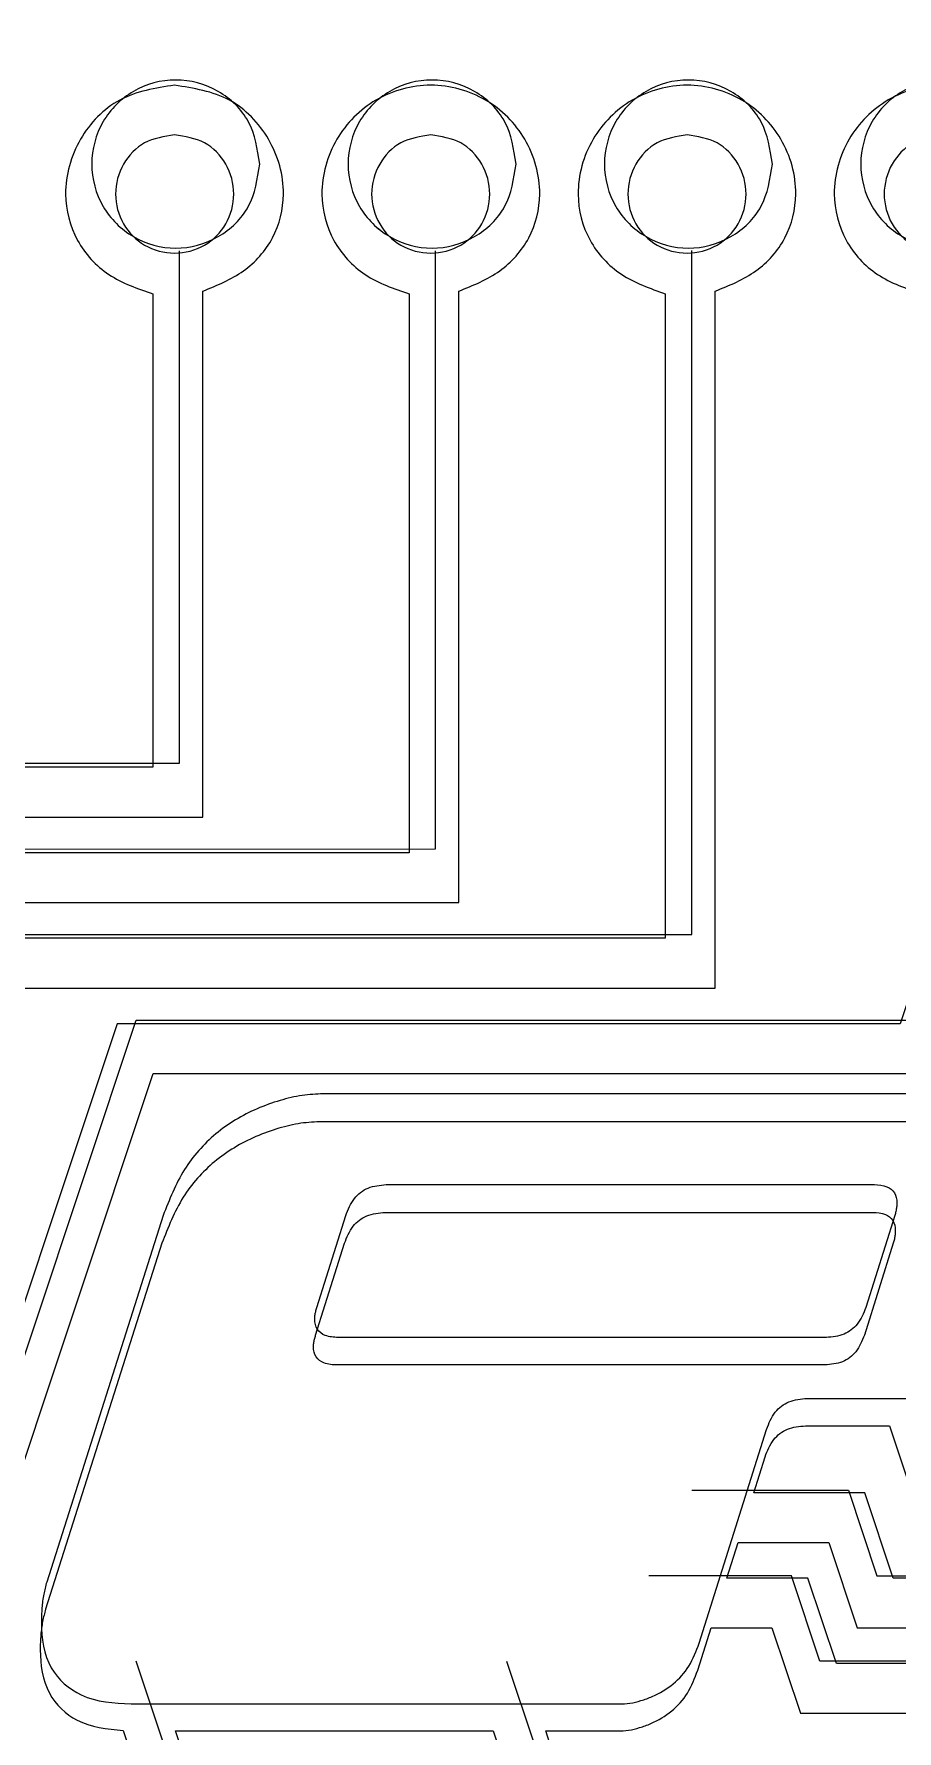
# Model space of a CAD drawing. Extents: x 1 to 406, y -9689 to -9382.
# Drawn here: x 126.82 to 136.03, y -9429.27 to -9411.17 of the extents above; entities that cross this region are included whole.
import ezdxf

# ---------------------------------------------------------------- set-up
doc = ezdxf.new("R2010")
doc.units = 0
doc.layers.get('0').update_dxf_attribs({"linetype": 'CONTINUOUS'})

msp = doc.modelspace()

# ---------------------------------------------------------------- linework, layer by layer
at = {"color": 7}
for points in [[(128.319533, -9411.716974), (128.319533, -9411.716357)], [(128.367355, -9413.48214), (128.367355, -9418.952063), (124.265058, -9418.952131), (123.656781, -9420.775347), (115.451795, -9420.775461), (114.995962, -9419.409404), (111.50155, -9419.408037), (110.741677, -9421.686753), (104.968102, -9421.687209), (104.512269, -9423.054706)], [(111.50155, -9428.068782), (113.173088, -9428.068782), (115.300003, -9421.687126), (124.297732, -9421.658637), (124.872486, -9419.863778), (131.10235, -9419.861955), (131.10235, -9413.482081)], [(124.872486, -9422.591667), (125.176527, -9421.689647), (125.480111, -9420.775461), (133.837345, -9420.772726), (133.837345, -9413.481484)], [(128.089229, -9413.942235), (128.089229, -9418.989646), (124.063116, -9418.989646), (123.454799, -9420.810381), (115.638904, -9420.810381), (115.183118, -9419.445432), (111.307126, -9419.445432), (110.548086, -9421.721952), (104.776599, -9421.721952), (104.422098, -9422.78666)], [(110.852513, -9422.771603), (104.986977, -9422.771603), (105.159403, -9422.253115), (110.930921, -9422.253115), (111.689961, -9419.979005), (114.800283, -9419.979005), (115.256069, -9421.34154), (123.837634, -9421.34154), (124.445951, -9419.521411), (128.620376, -9419.521411), (128.620376, -9413.913309)], [(111.799663, -9428.626887), (113.359948, -9428.626887), (115.486348, -9422.253115), (124.4821, -9422.225982), (125.056657, -9420.434788), (131.354466, -9420.434788), (131.354466, -9413.913306)], [(130.823921, -9413.942846), (130.823921, -9419.901832), (124.668997, -9419.901832), (124.092632, -9421.694832), (115.103513, -9421.721965), (112.977113, -9428.092727), (112.081819, -9428.092727)], [(133.55565, -9413.940439), (133.55565, -9420.815215), (125.277339, -9420.815215), (124.91259, -9421.909467), (124.622599, -9422.771603), (117.524752, -9422.771603)], [(136.290369, -9413.941056), (136.290369, -9420.437822), (149.121116, -9420.437822), (149.899451, -9422.769809), (145.933626, -9422.769809), (145.933626, -9420.820657), (136.365126, -9420.820657), (136.060063, -9421.727407), (127.708805, -9421.727407), (126.036382, -9426.733822), (124.445951, -9426.733822), (124.206603, -9426.015176), (124.96263, -9426.015176)], [(125.338232, -9422.77222), (125.338232, -9422.771603), (125.18329, -9422.771603), (125.418415, -9422.077673), (125.660177, -9421.346365), (134.08921, -9421.346365), (134.08921, -9413.913309)], [(123.809029, -9425.333586), (124.264862, -9426.701084), (126.239984, -9426.701084), (127.911522, -9421.687646), (136.2683, -9421.686734), (136.574187, -9420.777631), (145.689097, -9420.777472), (145.690464, -9423.054401)], [(122.684301, -9426.012164), (123.644708, -9426.012164), (124.063116, -9427.263768), (126.421026, -9427.263768), (128.09164, -9422.257955), (136.442901, -9422.257955), (136.747964, -9421.352468)], [(135.052631, -9426.014028), (135.94853, -9426.014028), (136.363317, -9427.258999), (138.867128, -9427.258999), (140.690274, -9422.252584)], [(137.724196, -9422.473434), (129.906668, -9422.473434)], [(137.724196, -9422.473434), (129.906668, -9422.473434)], [(137.724196, -9422.473434), (129.906668, -9422.473434)], [(137.706563, -9422.771072), (137.706563, -9422.770454), (129.893684, -9422.770454)], [(130.579021, -9423.442078), (135.786908, -9423.442078)], [(130.579021, -9423.442078), (135.786908, -9423.442078)], [(130.579021, -9423.442078), (135.786908, -9423.442078)], [(128.197296, -9423.772557), (126.955152, -9427.681321)], [(128.197296, -9423.772557), (126.955152, -9427.681321)], [(128.197296, -9423.772557), (126.955152, -9427.681321)], [(129.838293, -9424.752597), (130.14598, -9423.772557)], [(129.838293, -9424.752597), (130.14598, -9423.772557)], [(129.838293, -9424.752597), (130.14598, -9423.772557)], [(130.565305, -9423.73811), (135.770675, -9423.73811)], [(136.003428, -9423.772557), (135.695741, -9424.752597), (135.695741, -9424.752597)], [(136.003428, -9423.772557), (135.695741, -9424.752597), (135.695741, -9424.752597)], [(136.003428, -9423.772557), (135.695741, -9424.752597), (135.695741, -9424.752597)], [(128.185087, -9424.067275), (126.943733, -9427.970369)], [(129.824938, -9425.04699), (130.132414, -9424.067892)], [(140.895259, -9424.067892), (139.769658, -9427.637013), (135.987115, -9427.637013), (135.683858, -9426.727852), (134.499175, -9426.727852), (134.620357, -9426.344412)], [(135.987103, -9424.067892), (135.679626, -9425.04699)], [(135.274096, -9425.071679), (130.066209, -9425.071679)], [(135.274096, -9425.071679), (130.066209, -9425.071679)], [(135.274096, -9425.071679), (130.066209, -9425.071679)], [(135.258206, -9425.365317), (130.052837, -9425.365317)], [(135.068972, -9425.721241), (137.348134, -9425.721241)], [(135.068972, -9425.721241), (137.348134, -9425.721241)], [(135.068972, -9425.721241), (137.348134, -9425.721241)], [(133.917994, -9428.330882), (134.635931, -9426.051719)], [(133.917994, -9428.330882), (134.635931, -9426.051719)], [(133.917994, -9428.330882), (134.635931, -9426.051719)], [(133.837345, -9426.701285), (135.508883, -9426.701285), (135.812468, -9427.61295), (140.219001, -9427.61295)], [(139.763169, -9428.524615), (135.204843, -9428.524615), (134.900803, -9427.61295), (133.381513, -9427.61295)], [(134.044597, -9428.168175), (134.692706, -9428.168175), (134.998371, -9429.079746), (139.314474, -9429.079746), (138.620545, -9431.280905), (138.11291, -9431.280905), (137.507004, -9429.460171), (132.343235, -9429.460171), (132.279329, -9429.268452), (133.048617, -9429.268452)], [(133.902314, -9428.619741), (134.044597, -9428.168175)], [(154.653851, -9434.450292), (154.198018, -9433.082795), (148.87982, -9433.082863), (147.968155, -9430.34691), (141.586499, -9430.347822), (140.978874, -9432.171152), (137.332214, -9432.171152), (136.722765, -9430.347822), (128.519147, -9430.347799), (127.911376, -9428.524082)], [(131.861767, -9428.524469), (132.165807, -9429.436134), (137.332214, -9429.436134), (137.939838, -9431.259464), (138.851504, -9431.259464)], [(127.855421, -9428.980444), (133.063308, -9428.980444)], [(127.855421, -9428.980444), (133.063308, -9428.980444)], [(127.855421, -9428.980444), (133.063308, -9428.980444)], [(127.769695, -9429.26297), (128.314711, -9430.896808), (136.513438, -9430.896808), (137.124169, -9432.715733), (141.150282, -9432.715733), (141.758599, -9430.894999), (147.753759, -9430.894999), (148.66533, -9433.626703), (153.979219, -9433.626703), (154.154059, -9434.148808), (148.752748, -9434.148808)], [(141.533117, -9429.26785), (141.590995, -9429.26785), (141.83155, -9429.988907), (148.360267, -9429.988907), (149.271838, -9432.720611), (154.587539, -9432.720611), (155.064426, -9434.149466), (154.714145, -9434.149466), (154.362057, -9433.096815), (149.048168, -9433.096815), (148.136594, -9430.364509), (141.376366, -9430.364509), (140.767444, -9432.185244), (137.507004, -9432.185244), (136.896276, -9430.364509), (128.697546, -9430.364509), (128.330988, -9429.268452), (131.720447, -9429.268452), (131.961002, -9429.988305), (137.124169, -9429.988305), (137.730075, -9431.809039), (138.576536, -9431.809039)]]:
    msp.add_lwpolyline(points, dxfattribs=at)
for points in [[(128.319533, -9412.246988)], [(131.053647, -9412.246988)], [(133.788367, -9412.246988)], [(129.228928, -9412.557922)], [(131.963924, -9412.557922)], [(134.698919, -9412.557922)], [(130.56529, -9423.73811)], [(134.331571, -9427.259012), (135.301023, -9427.259012), (135.604277, -9428.168175), (139.602054, -9428.168175), (139.482079, -9428.548599), (135.381206, -9428.548599), (135.075541, -9427.637025), (134.212201, -9427.637025)]]:
    msp.add_lwpolyline(points, close=True, dxfattribs=at)
at = {"color": 1}
for points in [[(129.228927, -9412.557919)], [(131.963922, -9412.557919)], [(134.698918, -9412.557919)]]:
    msp.add_lwpolyline(points, close=True, dxfattribs=at)
at = {"color": 5}
for points in [[(129.228927, -9412.557919)], [(131.963922, -9412.557919)], [(134.698918, -9412.557919)]]:
    msp.add_lwpolyline(points, close=True, dxfattribs=at)
at = {"color": 1}
for points in [[(128.367353, -9413.482138), (128.367353, -9418.95206), (124.265056, -9418.952129), (123.65678, -9420.775345), (115.451794, -9420.775459), (114.995961, -9419.409402), (111.501549, -9419.408034), (110.741676, -9421.68675), (104.968101, -9421.687206), (104.512268, -9423.054704)], [(111.501549, -9428.06878), (113.173087, -9428.06878), (115.300001, -9421.687124), (124.29773, -9421.658635), (124.872485, -9419.863776), (131.102349, -9419.861952), (131.102349, -9413.482079)], [(124.872485, -9422.591665), (125.176525, -9421.689645), (125.48011, -9420.775459), (133.837344, -9420.772724), (133.837344, -9413.481482)], [(123.809028, -9425.333584), (124.26486, -9426.701082), (126.239983, -9426.701082), (127.911521, -9421.687644), (136.268299, -9421.686732), (136.574185, -9420.777629), (145.689095, -9420.777469), (145.690463, -9423.054399)], [(137.724196, -9422.473434), (129.906668, -9422.473434)], [(130.579021, -9423.442078), (135.786908, -9423.442078)], [(128.197296, -9423.772557), (126.955152, -9427.681321)], [(129.838293, -9424.752597), (130.14598, -9423.772557)], [(136.003428, -9423.772557), (135.695741, -9424.752597), (135.695741, -9424.752597)], [(135.274096, -9425.071679), (130.066209, -9425.071679)], [(135.068972, -9425.721241), (137.348134, -9425.721241)], [(133.917994, -9428.330882), (134.635931, -9426.051719)], [(133.837344, -9426.701282), (135.508882, -9426.701282), (135.812466, -9427.612947), (140.219, -9427.612947)], [(139.763167, -9428.524613), (135.204842, -9428.524613), (134.900801, -9427.612947), (133.381511, -9427.612947)], [(154.653849, -9434.45029), (154.198017, -9433.082792), (148.879818, -9433.082861), (147.968153, -9430.346908), (141.586498, -9430.34782), (140.978873, -9432.17115), (137.332212, -9432.17115), (136.722764, -9430.34782), (128.519146, -9430.347797), (127.911375, -9428.524079)], [(131.861766, -9428.524467), (132.165806, -9429.436132), (137.332212, -9429.436132), (137.939837, -9431.259462), (138.851502, -9431.259462)], [(127.855421, -9428.980444), (133.063308, -9428.980444)]]:
    msp.add_lwpolyline(points, dxfattribs=at)
at = {"color": 5}
for points in [[(128.367353, -9413.482138), (128.367353, -9418.95206), (124.265056, -9418.952129), (123.65678, -9420.775345), (115.451794, -9420.775459), (114.995961, -9419.409402), (111.501549, -9419.408034), (110.741676, -9421.68675), (104.968101, -9421.687206), (104.512268, -9423.054704)], [(111.501549, -9428.06878), (113.173087, -9428.06878), (115.300001, -9421.687124), (124.29773, -9421.658635), (124.872485, -9419.863776), (131.102349, -9419.861952), (131.102349, -9413.482079)], [(124.872485, -9422.591665), (125.176525, -9421.689645), (125.48011, -9420.775459), (133.837344, -9420.772724), (133.837344, -9413.481482)], [(123.809028, -9425.333584), (124.26486, -9426.701082), (126.239983, -9426.701082), (127.911521, -9421.687644), (136.268299, -9421.686732), (136.574185, -9420.777629), (145.689095, -9420.777469), (145.690463, -9423.054399)], [(133.837344, -9426.701282), (135.508882, -9426.701282), (135.812466, -9427.612947), (140.219, -9427.612947)], [(139.763167, -9428.524613), (135.204842, -9428.524613), (134.900801, -9427.612947), (133.381511, -9427.612947)], [(154.653849, -9434.45029), (154.198017, -9433.082792), (148.879818, -9433.082861), (147.968153, -9430.346908), (141.586498, -9430.34782), (140.978873, -9432.17115), (137.332212, -9432.17115), (136.722764, -9430.34782), (128.519146, -9430.347797), (127.911375, -9428.524079)], [(131.861766, -9428.524467), (132.165806, -9429.436132), (137.332212, -9429.436132), (137.939837, -9431.259462), (138.851502, -9431.259462)]]:
    msp.add_lwpolyline(points, dxfattribs=at)
at = {"color": 7}
for points, knots in [([(174.678519, -9433.072518), (174.069414, -9439.032811), (172.85992, -9450.868098), (163.476223, -9466.508611), (149.736904, -9478.136922), (132.723344, -9484.30419), (114.670038, -9484.30419), (97.680307, -9478.136922), (83.845844, -9466.508611), (74.815656, -9450.868098), (71.662767, -9433.072518), (74.815656, -9415.276938), (83.845844, -9399.636425), (97.680307, -9388.008114), (114.670038, -9381.840845), (132.723344, -9381.840845), (149.736904, -9388.008114), (163.476223, -9399.636425), (172.85992, -9415.276938), (174.069414, -9427.112224), (174.678519, -9433.072518)], [0, 0, 0, 0, 17.790147, 35.32569, 53.115837, 70.905984, 88.441526, 106.231673, 124.021821, 141.557363, 159.34751, 177.137657, 194.6732, 212.463347, 230.253494, 247.789036, 265.579184, 283.369331, 300.904873, 318.69502, 318.69502, 318.69502, 318.69502]), ([(164.714158, -9437.122752), (164.223994, -9441.919167), (163.250681, -9451.443353), (155.699357, -9464.029712), (144.642942, -9473.387339), (130.951654, -9478.350313), (116.423654, -9478.350313), (102.751541, -9473.387339), (91.618562, -9464.029712), (84.351717, -9451.443353), (81.814499, -9437.122752), (84.351717, -9422.802151), (91.618562, -9410.215792), (102.751541, -9400.858165), (116.423654, -9395.895191), (130.951654, -9395.895191), (144.642942, -9400.858165), (155.699357, -9410.215792), (163.250681, -9422.802151), (164.223994, -9432.326337), (164.714158, -9437.122752)], [0, 0, 0, 0, 14.316229, 28.427571, 42.743801, 57.06003, 71.171372, 85.487601, 99.803831, 113.915172, 128.231402, 142.547631, 156.658973, 170.975202, 185.291432, 199.402773, 213.719003, 228.035232, 242.146574, 256.462803, 256.462803, 256.462803, 256.462803]), ([(128.319533, -9411.716357), (128.115128, -9411.748729), (127.711617, -9411.812634), (127.268928, -9412.274449), (127.107116, -9412.845001), (127.243885, -9413.387098), (127.603816, -9413.775871), (127.925359, -9413.886072), (128.089229, -9413.942235)], [0, 0, 0, 0, 0.6064, 1.197087, 1.803276, 2.3127, 2.806997, 3.320717, 3.320717, 3.320717, 3.320717]), ([(129.228928, -9412.557922), (129.20429, -9412.715943), (129.155745, -9413.0273), (128.79887, -9413.370079), (128.333343, -9413.49709), (127.862927, -9413.370079), (127.520425, -9413.0273), (127.39332, -9412.557922), (127.520425, -9412.088543), (127.862927, -9411.745765), (128.333343, -9411.618754), (128.79887, -9411.745765), (129.155745, -9412.088543), (129.20429, -9412.3999), (129.228928, -9412.557922)], [0, 0, 0, 0, 0.468695, 0.923489, 1.392184, 1.860878, 2.315673, 2.784367, 3.253062, 3.707857, 4.176551, 4.645246, 5.10004, 5.568735, 5.568735, 5.568735, 5.568735]), ([(128.620376, -9413.913309), (128.771825, -9413.851909), (129.068786, -9413.731516), (129.401878, -9413.3603), (129.529292, -9412.836409), (129.369551, -9412.275182), (128.927345, -9411.813217), (128.523909, -9411.749336), (128.319533, -9411.716974)], [0, 0, 0, 0, 0.485786, 0.95253, 1.434654, 2.040802, 2.631284, 3.237534, 3.237534, 3.237534, 3.237534]), ([(131.354466, -9413.913306), (131.505959, -9413.851906), (131.803027, -9413.731506), (132.136384, -9413.360151), (132.264079, -9412.837235), (132.104053, -9412.271073), (131.661587, -9411.827856), (131.05367, -9411.660808), (130.445856, -9411.827826), (130.003447, -9412.271145), (129.841843, -9412.846525), (129.97857, -9413.387497), (130.33851, -9413.776537), (130.660052, -9413.886702), (130.823921, -9413.942846)], [0, 0, 0, 0, 0.485943, 0.952897, 1.435009, 2.041197, 2.631885, 3.238287, 3.844532, 4.435016, 5.041164, 5.550586, 6.044882, 6.558602, 6.558602, 6.558602, 6.558602]), ([(131.963924, -9412.557922), (131.939286, -9412.715943), (131.890741, -9413.0273), (131.533866, -9413.370079), (131.068338, -9413.49709), (130.597923, -9413.370079), (130.255421, -9413.0273), (130.128315, -9412.557922), (130.255421, -9412.088543), (130.597923, -9411.745765), (131.068338, -9411.618754), (131.533866, -9411.745765), (131.890741, -9412.088543), (131.939286, -9412.3999), (131.963924, -9412.557922)], [0, 0, 0, 0, 0.468695, 0.923489, 1.392184, 1.860878, 2.315673, 2.784367, 3.253062, 3.707857, 4.176551, 4.645246, 5.10004, 5.568735, 5.568735, 5.568735, 5.568735]), ([(134.08921, -9413.913309), (134.240494, -9413.85195), (134.537063, -9413.731664), (134.868969, -9413.359725), (134.995377, -9412.837243), (134.836727, -9412.271528), (134.395601, -9411.827682), (133.788068, -9411.66084), (133.180457, -9411.82787), (132.737778, -9412.271061), (132.576004, -9412.84602), (132.71248, -9413.386148), (133.07176, -9413.773798), (133.392263, -9413.884172), (133.55565, -9413.940439)], [0, 0, 0, 0, 0.485238, 0.951235, 1.433157, 2.03914, 2.628802, 3.234449, 3.84085, 4.431538, 5.037727, 5.545744, 6.038647, 6.551219, 6.551219, 6.551219, 6.551219]), ([(134.698919, -9412.557922), (134.674281, -9412.715943), (134.625736, -9413.0273), (134.268861, -9413.370079), (133.803333, -9413.49709), (133.332918, -9413.370079), (132.990416, -9413.0273), (132.863311, -9412.557922), (132.990416, -9412.088543), (133.332918, -9411.745765), (133.803333, -9411.618754), (134.268861, -9411.745765), (134.625736, -9412.088543), (134.674281, -9412.3999), (134.698919, -9412.557922)], [0, 0, 0, 0, 0.468695, 0.923489, 1.392184, 1.860878, 2.315673, 2.784367, 3.253062, 3.707857, 4.176551, 4.645246, 5.10004, 5.568735, 5.568735, 5.568735, 5.568735]), ([(136.820914, -9413.911515), (136.972407, -9413.850125), (137.26947, -9413.729744), (137.60285, -9413.358396), (137.730519, -9412.835458), (137.570498, -9412.269283), (137.128029, -9411.826068), (136.520115, -9411.659017), (135.912301, -9411.826034), (135.46989, -9412.269356), (135.308297, -9412.844749), (135.445001, -9413.385744), (135.804967, -9413.774775), (136.126503, -9413.884921), (136.290369, -9413.941056)], [0, 0, 0, 0, 0.48593, 0.952864, 1.435026, 2.041216, 2.631904, 3.238299, 3.844549, 4.435031, 5.041179, 5.550652, 6.044931, 6.558637, 6.558637, 6.558637, 6.558637]), ([(137.433914, -9412.557922), (137.409277, -9412.715943), (137.360731, -9413.0273), (137.003857, -9413.370079), (136.538329, -9413.49709), (136.067913, -9413.370079), (135.725411, -9413.0273), (135.598306, -9412.557922), (135.725411, -9412.088543), (136.067913, -9411.745765), (136.538329, -9411.618754), (137.003857, -9411.745765), (137.360731, -9412.088543), (137.409277, -9412.3999), (137.433914, -9412.557922)], [0, 0, 0, 0, 0.468695, 0.923489, 1.392184, 1.860878, 2.315673, 2.784367, 3.253062, 3.707857, 4.176551, 4.645246, 5.10004, 5.568735, 5.568735, 5.568735, 5.568735]), ([(128.319533, -9412.246988), (128.431224, -9412.264069), (128.650728, -9412.297637), (128.892533, -9412.549404), (128.980339, -9412.877414), (128.892683, -9413.208701), (128.650353, -9413.449432), (128.319765, -9413.536339), (127.989278, -9413.449583), (127.748061, -9413.208333), (127.66148, -9412.877414), (127.748208, -9412.549765), (127.988918, -9412.297522), (128.208009, -9412.264034), (128.319533, -9412.246988)], [0, 0, 0, 0, 0.331056, 0.650609, 0.981295, 1.311378, 1.630111, 1.961005, 2.2913, 2.60921, 2.93913, 3.269655, 3.588387, 3.918843, 3.918843, 3.918843, 3.918843]), ([(131.053647, -9412.246988), (131.165173, -9412.264034), (131.384265, -9412.297519), (131.624969, -9412.549768), (131.7117, -9412.877413), (131.625122, -9413.208332), (131.383907, -9413.449585), (131.053419, -9413.536339), (130.722831, -9413.449431), (130.4805, -9413.208701), (130.392839, -9412.877414), (130.48065, -9412.549403), (130.722456, -9412.297639), (130.941958, -9412.26407), (131.053647, -9412.246988)], [0, 0, 0, 0, 0.33046, 0.649188, 0.979713, 1.309632, 1.62754, 1.957841, 2.288731, 2.607466, 2.937549, 3.268236, 3.587791, 3.918841, 3.918841, 3.918841, 3.918841]), ([(133.788367, -9412.246988), (133.899889, -9412.264035), (134.118978, -9412.297524), (134.359688, -9412.549765), (134.446422, -9412.877414), (134.359835, -9413.208333), (134.118618, -9413.449581), (133.788132, -9413.536339), (133.457543, -9413.449434), (133.215213, -9413.2087), (133.127562, -9412.877414), (133.215363, -9412.549405), (133.457168, -9412.297634), (133.676673, -9412.264068), (133.788367, -9412.246988)], [0, 0, 0, 0, 0.330451, 0.649185, 0.97971, 1.309631, 1.627544, 1.957833, 2.288732, 2.607464, 2.937545, 3.268231, 3.587782, 3.918843, 3.918843, 3.918843, 3.918843]), ([(136.520071, -9412.246988), (136.631764, -9412.264068), (136.851267, -9412.297635), (137.093067, -9412.549406), (137.180878, -9412.877413), (137.093224, -9413.2087), (136.850895, -9413.449434), (136.520306, -9413.536339), (136.189819, -9413.449581), (135.948602, -9413.208333), (135.862017, -9412.877414), (135.948749, -9412.549765), (136.189459, -9412.297523), (136.408549, -9412.264035), (136.520071, -9412.246988)], [0, 0, 0, 0, 0.331057, 0.650607, 0.981294, 1.311376, 1.630108, 1.961006, 2.291297, 2.609208, 2.939129, 3.269654, 3.588388, 3.91884, 3.91884, 3.91884, 3.91884]), ([(129.906668, -9422.473434), (129.831247, -9422.477047), (129.675279, -9422.484518), (129.438054, -9422.542073), (129.117889, -9422.65611), (128.745855, -9422.878644), (128.391687, -9423.276086), (128.263544, -9423.603361), (128.197296, -9423.772557)], [0, 0, 0, 0, 0.22608, 0.467523, 0.728668, 1.244632, 1.750631, 2.29221, 2.29221, 2.29221, 2.29221]), ([(129.906668, -9422.473434), (129.831247, -9422.477047), (129.675279, -9422.484518), (129.438054, -9422.542073), (129.117889, -9422.65611), (128.745855, -9422.878644), (128.391687, -9423.276086), (128.263544, -9423.603361), (128.197296, -9423.772557)], [0, 0, 0, 0, 0.22608, 0.467523, 0.728668, 1.244632, 1.750631, 2.29221, 2.29221, 2.29221, 2.29221]), ([(129.906668, -9422.473434), (129.831247, -9422.477047), (129.675279, -9422.484518), (129.438054, -9422.542073), (129.117889, -9422.65611), (128.745855, -9422.878644), (128.391687, -9423.276086), (128.263544, -9423.603361), (128.197296, -9423.772557)], [0, 0, 0, 0, 0.22608, 0.467523, 0.728668, 1.244632, 1.750631, 2.29221, 2.29221, 2.29221, 2.29221]), ([(129.893684, -9422.770454), (129.818272, -9422.774027), (129.662307, -9422.781417), (129.424989, -9422.838593), (129.105042, -9422.952787), (128.733216, -9423.174767), (128.379317, -9423.571574), (128.251279, -9423.898343), (128.185087, -9424.067275)], [0, 0, 0, 0, 0.226055, 0.467522, 0.728657, 1.244121, 1.74939, 2.29018, 2.29018, 2.29018, 2.29018]), ([(130.14598, -9423.772557), (130.171495, -9423.70781), (130.219488, -9423.586028), (130.383781, -9423.458824), (130.512046, -9423.447823), (130.579021, -9423.442078)], [0, 0, 0, 0, 0.206127, 0.387706, 0.586129, 0.586129, 0.586129, 0.586129]), ([(130.14598, -9423.772557), (130.171495, -9423.70781), (130.219488, -9423.586028), (130.383781, -9423.458824), (130.512046, -9423.447823), (130.579021, -9423.442078)], [0, 0, 0, 0, 0.206127, 0.387706, 0.586129, 0.586129, 0.586129, 0.586129]), ([(130.14598, -9423.772557), (130.171495, -9423.70781), (130.219488, -9423.586028), (130.383781, -9423.458824), (130.512046, -9423.447823), (130.579021, -9423.442078)], [0, 0, 0, 0, 0.206127, 0.387706, 0.586129, 0.586129, 0.586129, 0.586129]), ([(135.786908, -9423.442078), (135.832493, -9423.444097), (135.912816, -9423.447656), (136.013332, -9423.523332), (136.028654, -9423.614516), (136.024402, -9423.681578), (136.017027, -9423.727597), (136.007997, -9423.757453), (136.003428, -9423.772557)], [0, 0, 0, 0, 0.134682, 0.237315, 0.348178, 0.393832, 0.440044, 0.487353, 0.487353, 0.487353, 0.487353]), ([(135.786908, -9423.442078), (135.832493, -9423.444097), (135.912816, -9423.447656), (136.013332, -9423.523332), (136.028654, -9423.614516), (136.024402, -9423.681578), (136.017027, -9423.727597), (136.007997, -9423.757453), (136.003428, -9423.772557)], [0, 0, 0, 0, 0.134682, 0.237315, 0.348178, 0.393832, 0.440044, 0.487353, 0.487353, 0.487353, 0.487353]), ([(135.786908, -9423.442078), (135.832493, -9423.444097), (135.912816, -9423.447656), (136.013332, -9423.523332), (136.028654, -9423.614516), (136.024402, -9423.681578), (136.017027, -9423.727597), (136.007997, -9423.757453), (136.003428, -9423.772557)], [0, 0, 0, 0, 0.134682, 0.237315, 0.348178, 0.393832, 0.440044, 0.487353, 0.487353, 0.487353, 0.487353]), ([(130.132414, -9424.067892), (130.15793, -9424.003241), (130.20593, -9423.881623), (130.370218, -9423.754775), (130.498363, -9423.743828), (130.56529, -9423.73811)], [0, 0, 0, 0, 0.205848, 0.387229, 0.58552, 0.58552, 0.58552, 0.58552]), ([(135.770675, -9423.73811), (135.816195, -9423.740087), (135.896358, -9423.74357), (135.99676, -9423.819213), (136.011739, -9423.910221), (136.007744, -9423.977024), (136.000594, -9424.022887), (135.991657, -9424.052701), (135.987103, -9424.067892)], [0, 0, 0, 0, 0.134481, 0.236825, 0.347708, 0.392999, 0.438765, 0.486312, 0.486312, 0.486312, 0.486312]), ([(130.066209, -9425.071679), (130.018627, -9425.069716), (129.935388, -9425.066282), (129.83, -9424.991872), (129.812882, -9424.901505), (129.817423, -9424.83763), (129.825063, -9424.795502), (129.833764, -9424.767283), (129.838293, -9424.752597)], [0, 0, 0, 0, 0.140936, 0.246548, 0.357721, 0.397055, 0.439525, 0.485615, 0.485615, 0.485615, 0.485615]), ([(130.066209, -9425.071679), (130.018627, -9425.069716), (129.935388, -9425.066282), (129.83, -9424.991872), (129.812882, -9424.901505), (129.817423, -9424.83763), (129.825063, -9424.795502), (129.833764, -9424.767283), (129.838293, -9424.752597)], [0, 0, 0, 0, 0.140936, 0.246548, 0.357721, 0.397055, 0.439525, 0.485615, 0.485615, 0.485615, 0.485615]), ([(130.066209, -9425.071679), (130.018627, -9425.069716), (129.935388, -9425.066282), (129.83, -9424.991872), (129.812882, -9424.901505), (129.817423, -9424.83763), (129.825063, -9424.795502), (129.833764, -9424.767283), (129.838293, -9424.752597)], [0, 0, 0, 0, 0.140936, 0.246548, 0.357721, 0.397055, 0.439525, 0.485615, 0.485615, 0.485615, 0.485615]), ([(135.695741, -9424.752597), (135.670384, -9424.81512), (135.62267, -9424.932766), (135.463126, -9425.055364), (135.338873, -9425.066089), (135.274096, -9425.071679)], [0, 0, 0, 0, 0.19992, 0.376176, 0.568143, 0.568143, 0.568143, 0.568143]), ([(135.695741, -9424.752597), (135.670384, -9424.81512), (135.62267, -9424.932766), (135.463126, -9425.055364), (135.338873, -9425.066089), (135.274096, -9425.071679)], [0, 0, 0, 0, 0.19992, 0.376176, 0.568143, 0.568143, 0.568143, 0.568143]), ([(135.695741, -9424.752597), (135.670384, -9424.81512), (135.62267, -9424.932766), (135.463126, -9425.055364), (135.338873, -9425.066089), (135.274096, -9425.071679)], [0, 0, 0, 0, 0.19992, 0.376176, 0.568143, 0.568143, 0.568143, 0.568143]), ([(130.052837, -9425.365317), (130.005268, -9425.363377), (129.92206, -9425.359985), (129.816558, -9425.285773), (129.79933, -9425.195324), (129.804048, -9425.131499), (129.812001, -9425.089626), (129.820509, -9425.061586), (129.824938, -9425.04699)], [0, 0, 0, 0, 0.140908, 0.24648, 0.357713, 0.39716, 0.439303, 0.485056, 0.485056, 0.485056, 0.485056]), ([(135.679626, -9425.04699), (135.65427, -9425.109394), (135.606549, -9425.22684), (135.447055, -9425.349078), (135.322932, -9425.359751), (135.258206, -9425.365317)], [0, 0, 0, 0, 0.199579, 0.375609, 0.567436, 0.567436, 0.567436, 0.567436]), ([(134.635931, -9426.051719), (134.661446, -9425.986973), (134.709439, -9425.865191), (134.873731, -9425.737987), (135.001996, -9425.726986), (135.068972, -9425.721241)], [0, 0, 0, 0, 0.206127, 0.387706, 0.586129, 0.586129, 0.586129, 0.586129]), ([(134.635931, -9426.051719), (134.661446, -9425.986973), (134.709439, -9425.865191), (134.873731, -9425.737987), (135.001996, -9425.726986), (135.068972, -9425.721241)], [0, 0, 0, 0, 0.206127, 0.387706, 0.586129, 0.586129, 0.586129, 0.586129]), ([(134.635931, -9426.051719), (134.661446, -9425.986973), (134.709439, -9425.865191), (134.873731, -9425.737987), (135.001996, -9425.726986), (135.068972, -9425.721241)], [0, 0, 0, 0, 0.206127, 0.387706, 0.586129, 0.586129, 0.586129, 0.586129]), ([(134.620357, -9426.344412), (134.645837, -9426.279758), (134.69376, -9426.158153), (134.857614, -9426.030822), (134.98573, -9426.019789), (135.052631, -9426.014028)], [0, 0, 0, 0, 0.205868, 0.387208, 0.585385, 0.585385, 0.585385, 0.585385]), ([(126.955152, -9427.681321), (126.94359, -9427.724152), (126.91937, -9427.813879), (126.902185, -9427.959576), (126.891195, -9428.224022), (126.942524, -9428.602821), (127.340415, -9428.952612), (127.671241, -9428.97049), (127.855421, -9428.980444)], [0, 0, 0, 0, 0.132975, 0.278566, 0.438233, 0.931005, 1.361305, 1.901747, 1.901747, 1.901747, 1.901747]), ([(126.955152, -9427.681321), (126.94359, -9427.724152), (126.91937, -9427.813879), (126.902185, -9427.959576), (126.891195, -9428.224022), (126.942524, -9428.602821), (127.340415, -9428.952612), (127.671241, -9428.97049), (127.855421, -9428.980444)], [0, 0, 0, 0, 0.132975, 0.278566, 0.438233, 0.931005, 1.361305, 1.901747, 1.901747, 1.901747, 1.901747]), ([(126.955152, -9427.681321), (126.94359, -9427.724152), (126.91937, -9427.813879), (126.902185, -9427.959576), (126.891195, -9428.224022), (126.942524, -9428.602821), (127.340415, -9428.952612), (127.671241, -9428.97049), (127.855421, -9428.980444)], [0, 0, 0, 0, 0.132975, 0.278566, 0.438233, 0.931005, 1.361305, 1.901747, 1.901747, 1.901747, 1.901747]), ([(126.943733, -9427.970369), (126.932167, -9428.013144), (126.907943, -9428.102726), (126.890532, -9428.248124), (126.879659, -9428.506383), (126.927717, -9428.86942), (127.289029, -9429.215273), (127.599175, -9429.246049), (127.769695, -9429.26297)], [0, 0, 0, 0, 0.132814, 0.27815, 0.437509, 0.911652, 1.322665, 1.824621, 1.824621, 1.824621, 1.824621]), ([(133.063308, -9428.980444), (133.10186, -9428.978669), (133.180684, -9428.975039), (133.299494, -9428.946624), (133.458749, -9428.887667), (133.645901, -9428.778891), (133.823563, -9428.579489), (133.885853, -9428.415501), (133.917994, -9428.330882)], [0, 0, 0, 0, 0.115565, 0.236286, 0.364479, 0.624628, 0.877627, 1.147361, 1.147361, 1.147361, 1.147361]), ([(133.063308, -9428.980444), (133.10186, -9428.978669), (133.180684, -9428.975039), (133.299494, -9428.946624), (133.458749, -9428.887667), (133.645901, -9428.778891), (133.823563, -9428.579489), (133.885853, -9428.415501), (133.917994, -9428.330882)], [0, 0, 0, 0, 0.115565, 0.236286, 0.364479, 0.624628, 0.877627, 1.147361, 1.147361, 1.147361, 1.147361]), ([(133.063308, -9428.980444), (133.10186, -9428.978669), (133.180684, -9428.975039), (133.299494, -9428.946624), (133.458749, -9428.887667), (133.645901, -9428.778891), (133.823563, -9428.579489), (133.885853, -9428.415501), (133.917994, -9428.330882)], [0, 0, 0, 0, 0.115565, 0.236286, 0.364479, 0.624628, 0.877627, 1.147361, 1.147361, 1.147361, 1.147361]), ([(133.048617, -9429.268452), (133.087114, -9429.26665), (133.165808, -9429.262965), (133.28433, -9429.234365), (133.443563, -9429.176064), (133.630443, -9429.067202), (133.807942, -9428.868069), (133.870194, -9428.70426), (133.902314, -9428.619741)], [0, 0, 0, 0, 0.115397, 0.235892, 0.363818, 0.623739, 0.876491, 1.145915, 1.145915, 1.145915, 1.145915])]:
    msp.add_open_spline(points, degree=3, knots=knots, dxfattribs=at)
at = {"color": 1}
for points, knots in [([(129.228927, -9412.557919), (129.204289, -9412.715941), (129.155744, -9413.027298), (128.798869, -9413.370076), (128.333341, -9413.497088), (127.862926, -9413.370076), (127.520424, -9413.027298), (127.393319, -9412.557919), (127.520424, -9412.088541), (127.862926, -9411.745763), (128.333341, -9411.618751), (128.798869, -9411.745763), (129.155744, -9412.088541), (129.204289, -9412.399898), (129.228927, -9412.557919)], [0, 0, 0, 0, 0.468695, 0.923489, 1.392184, 1.860878, 2.315673, 2.784367, 3.253062, 3.707857, 4.176551, 4.645246, 5.10004, 5.568735, 5.568735, 5.568735, 5.568735]), ([(131.963922, -9412.557919), (131.939284, -9412.715941), (131.890739, -9413.027298), (131.533864, -9413.370076), (131.068337, -9413.497088), (130.597921, -9413.370076), (130.255419, -9413.027298), (130.128314, -9412.557919), (130.255419, -9412.088541), (130.597921, -9411.745763), (131.068337, -9411.618751), (131.533864, -9411.745763), (131.890739, -9412.088541), (131.939284, -9412.399898), (131.963922, -9412.557919)], [0, 0, 0, 0, 0.468695, 0.923489, 1.392184, 1.860878, 2.315673, 2.784367, 3.253062, 3.707857, 4.176551, 4.645246, 5.10004, 5.568735, 5.568735, 5.568735, 5.568735]), ([(134.698918, -9412.557919), (134.67428, -9412.715941), (134.625735, -9413.027298), (134.26886, -9413.370076), (133.803332, -9413.497088), (133.332917, -9413.370076), (132.990415, -9413.027298), (132.863309, -9412.557919), (132.990415, -9412.088541), (133.332917, -9411.745763), (133.803332, -9411.618751), (134.26886, -9411.745763), (134.625735, -9412.088541), (134.67428, -9412.399898), (134.698918, -9412.557919)], [0, 0, 0, 0, 0.468695, 0.923489, 1.392184, 1.860878, 2.315673, 2.784367, 3.253062, 3.707857, 4.176551, 4.645246, 5.10004, 5.568735, 5.568735, 5.568735, 5.568735]), ([(137.433913, -9412.557919), (137.409275, -9412.715941), (137.36073, -9413.027298), (137.003855, -9413.370076), (136.538327, -9413.497088), (136.067912, -9413.370076), (135.72541, -9413.027298), (135.598305, -9412.557919), (135.72541, -9412.088541), (136.067912, -9411.745763), (136.538327, -9411.618751), (137.003855, -9411.745763), (137.36073, -9412.088541), (137.409275, -9412.399898), (137.433913, -9412.557919)], [0, 0, 0, 0, 0.468695, 0.923489, 1.392184, 1.860878, 2.315673, 2.784367, 3.253062, 3.707857, 4.176551, 4.645246, 5.10004, 5.568735, 5.568735, 5.568735, 5.568735]), ([(129.906668, -9422.473434), (129.831247, -9422.477047), (129.675279, -9422.484518), (129.438054, -9422.542073), (129.117889, -9422.65611), (128.745855, -9422.878644), (128.391687, -9423.276086), (128.263544, -9423.603361), (128.197296, -9423.772557)], [0, 0, 0, 0, 0.22608, 0.467523, 0.728668, 1.244632, 1.750631, 2.29221, 2.29221, 2.29221, 2.29221]), ([(130.14598, -9423.772557), (130.171495, -9423.70781), (130.219488, -9423.586028), (130.383781, -9423.458824), (130.512046, -9423.447823), (130.579021, -9423.442078)], [0, 0, 0, 0, 0.206127, 0.387706, 0.586129, 0.586129, 0.586129, 0.586129]), ([(135.786908, -9423.442078), (135.832493, -9423.444097), (135.912816, -9423.447656), (136.013332, -9423.523332), (136.028654, -9423.614516), (136.024402, -9423.681578), (136.017027, -9423.727597), (136.007997, -9423.757453), (136.003428, -9423.772557)], [0, 0, 0, 0, 0.134682, 0.237315, 0.348178, 0.393832, 0.440044, 0.487353, 0.487353, 0.487353, 0.487353]), ([(130.066209, -9425.071679), (130.018627, -9425.069716), (129.935388, -9425.066282), (129.83, -9424.991872), (129.812882, -9424.901505), (129.817423, -9424.83763), (129.825063, -9424.795502), (129.833764, -9424.767283), (129.838293, -9424.752597)], [0, 0, 0, 0, 0.140936, 0.246548, 0.357721, 0.397055, 0.439525, 0.485615, 0.485615, 0.485615, 0.485615]), ([(135.695741, -9424.752597), (135.670384, -9424.81512), (135.62267, -9424.932766), (135.463126, -9425.055364), (135.338873, -9425.066089), (135.274096, -9425.071679)], [0, 0, 0, 0, 0.19992, 0.376176, 0.568143, 0.568143, 0.568143, 0.568143]), ([(134.635931, -9426.051719), (134.661446, -9425.986973), (134.709439, -9425.865191), (134.873731, -9425.737987), (135.001996, -9425.726986), (135.068972, -9425.721241)], [0, 0, 0, 0, 0.206127, 0.387706, 0.586129, 0.586129, 0.586129, 0.586129]), ([(126.955152, -9427.681321), (126.94359, -9427.724152), (126.91937, -9427.813879), (126.902185, -9427.959576), (126.891195, -9428.224022), (126.942524, -9428.602821), (127.340415, -9428.952612), (127.671241, -9428.97049), (127.855421, -9428.980444)], [0, 0, 0, 0, 0.132975, 0.278566, 0.438233, 0.931005, 1.361305, 1.901747, 1.901747, 1.901747, 1.901747]), ([(133.063308, -9428.980444), (133.10186, -9428.978669), (133.180684, -9428.975039), (133.299494, -9428.946624), (133.458749, -9428.887667), (133.645901, -9428.778891), (133.823563, -9428.579489), (133.885853, -9428.415501), (133.917994, -9428.330882)], [0, 0, 0, 0, 0.115565, 0.236286, 0.364479, 0.624628, 0.877627, 1.147361, 1.147361, 1.147361, 1.147361])]:
    msp.add_open_spline(points, degree=3, knots=knots, dxfattribs=at)
at = {"color": 5}
for points in [[(129.228927, -9412.557919), (129.204289, -9412.715941), (129.155744, -9413.027298), (128.798869, -9413.370076), (128.333341, -9413.497088), (127.862926, -9413.370076), (127.520424, -9413.027298), (127.393319, -9412.557919), (127.520424, -9412.088541), (127.862926, -9411.745763), (128.333341, -9411.618751), (128.798869, -9411.745763), (129.155744, -9412.088541), (129.204289, -9412.399898), (129.228927, -9412.557919)], [(131.963922, -9412.557919), (131.939284, -9412.715941), (131.890739, -9413.027298), (131.533864, -9413.370076), (131.068337, -9413.497088), (130.597921, -9413.370076), (130.255419, -9413.027298), (130.128314, -9412.557919), (130.255419, -9412.088541), (130.597921, -9411.745763), (131.068337, -9411.618751), (131.533864, -9411.745763), (131.890739, -9412.088541), (131.939284, -9412.399898), (131.963922, -9412.557919)], [(134.698918, -9412.557919), (134.67428, -9412.715941), (134.625735, -9413.027298), (134.26886, -9413.370076), (133.803332, -9413.497088), (133.332917, -9413.370076), (132.990415, -9413.027298), (132.863309, -9412.557919), (132.990415, -9412.088541), (133.332917, -9411.745763), (133.803332, -9411.618751), (134.26886, -9411.745763), (134.625735, -9412.088541), (134.67428, -9412.399898), (134.698918, -9412.557919)], [(137.433913, -9412.557919), (137.409275, -9412.715941), (137.36073, -9413.027298), (137.003855, -9413.370076), (136.538327, -9413.497088), (136.067912, -9413.370076), (135.72541, -9413.027298), (135.598305, -9412.557919), (135.72541, -9412.088541), (136.067912, -9411.745763), (136.538327, -9411.618751), (137.003855, -9411.745763), (137.36073, -9412.088541), (137.409275, -9412.399898), (137.433913, -9412.557919)]]:
    msp.add_open_spline(points, degree=3, knots=[0, 0, 0, 0, 0.468695, 0.923489, 1.392184, 1.860878, 2.315673, 2.784367, 3.253062, 3.707857, 4.176551, 4.645246, 5.10004, 5.568735, 5.568735, 5.568735, 5.568735], dxfattribs=at)

doc.saveas('drawing.dxf')
